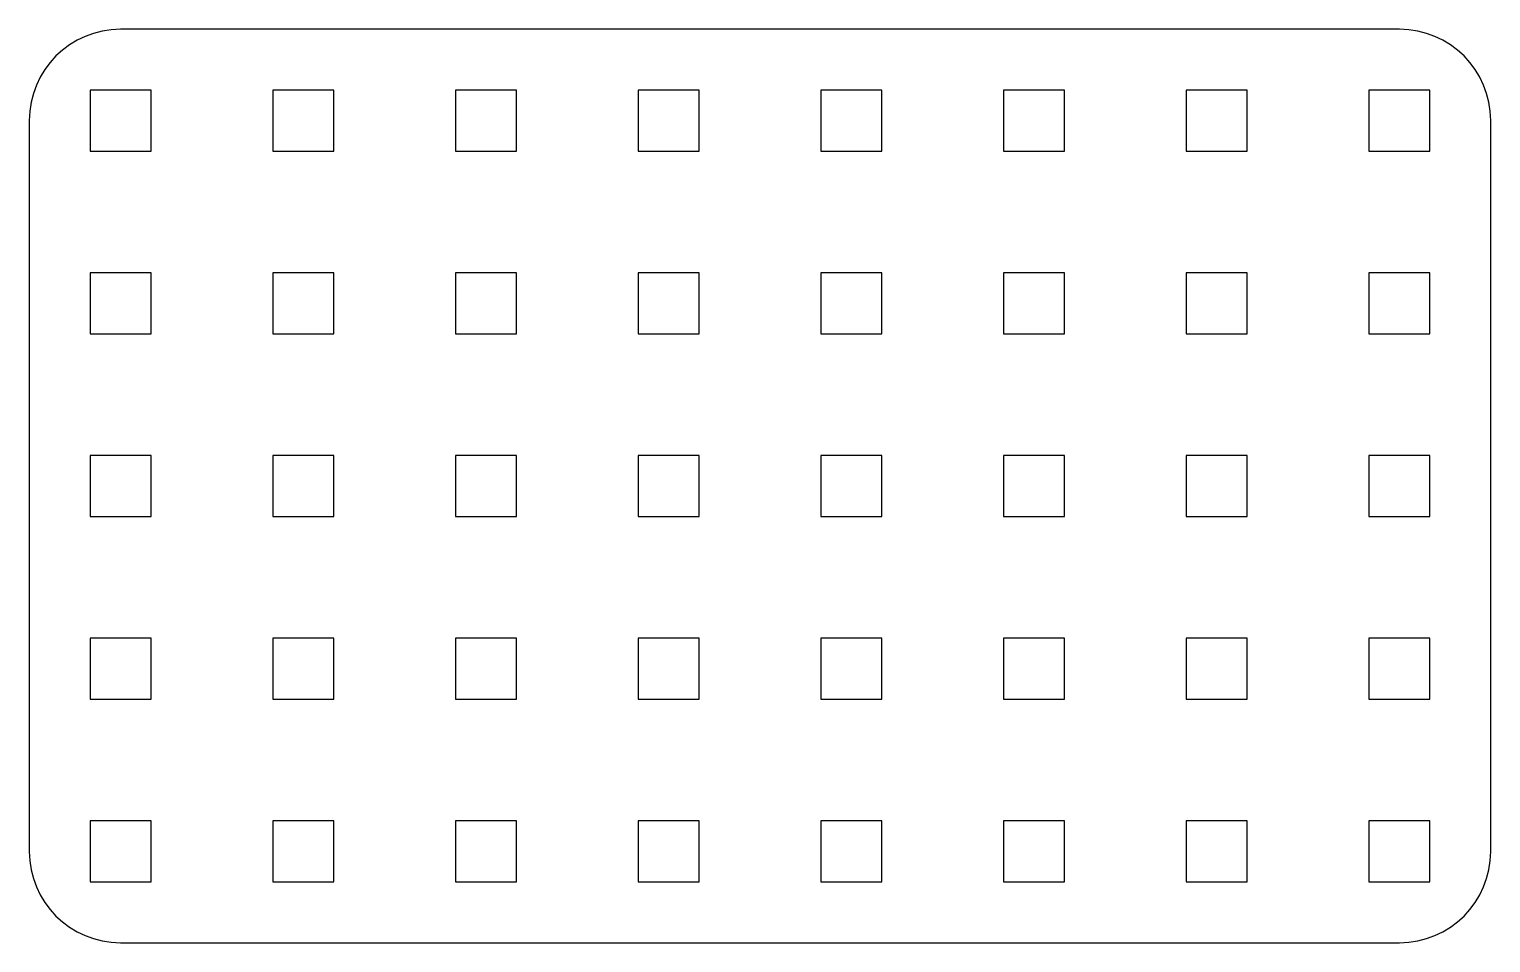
# Model space of a CAD drawing. Header units: millimetres. Extents: x 5.4 to 77.4, y 255.2 to 300.2.
import ezdxf

# ---------------------------------------------------------------- set-up
doc = ezdxf.new("R2010")
doc.units = ezdxf.units.MM
doc.layers.add('Default', color=7, linetype='Continuous')

# ---------------------------------------------------------------- blocks, each defined once
blk = doc.blocks.new('SE')
at = {"layer": 'Default', "color": 7, "linetype": 'Continuous'}
for p, q in [((8.42, 297.242), (8.42, 294.242)), ((11.42, 297.242), (8.42, 297.242)), ((11.42, 294.242), (11.42, 297.242)), ((8.42, 294.242), (11.42, 294.242))]:
    blk.add_line(p, q, dxfattribs=at)
blk = doc.blocks.new('SE1')
at = {"layer": 'Default', "color": 7, "linetype": 'Continuous'}
for p, q in [((17.42, 297.242), (17.42, 294.242)), ((20.42, 297.242), (17.42, 297.242)), ((20.42, 294.242), (20.42, 297.242)), ((17.42, 294.242), (20.42, 294.242))]:
    blk.add_line(p, q, dxfattribs=at)
blk = doc.blocks.new('SE2')
at = {"layer": 'Default', "color": 7, "linetype": 'Continuous'}
for p, q in [((26.42, 297.242), (26.42, 294.242)), ((29.42, 297.242), (26.42, 297.242)), ((29.42, 294.242), (29.42, 297.242)), ((26.42, 294.242), (29.42, 294.242))]:
    blk.add_line(p, q, dxfattribs=at)
blk = doc.blocks.new('SE3')
at = {"layer": 'Default', "color": 7, "linetype": 'Continuous'}
for p, q in [((35.42, 297.242), (35.42, 294.242)), ((38.42, 297.242), (35.42, 297.242)), ((38.42, 294.242), (38.42, 297.242)), ((35.42, 294.242), (38.42, 294.242))]:
    blk.add_line(p, q, dxfattribs=at)
blk = doc.blocks.new('SE4')
at = {"layer": 'Default', "color": 7, "linetype": 'Continuous'}
for p, q in [((44.42, 297.242), (44.42, 294.242)), ((47.42, 297.242), (44.42, 297.242)), ((47.42, 294.242), (47.42, 297.242)), ((44.42, 294.242), (47.42, 294.242))]:
    blk.add_line(p, q, dxfattribs=at)
blk = doc.blocks.new('SE5')
at = {"layer": 'Default', "color": 7, "linetype": 'Continuous'}
for p, q in [((53.42, 297.242), (53.42, 294.242)), ((56.42, 297.242), (53.42, 297.242)), ((56.42, 294.242), (56.42, 297.242)), ((53.42, 294.242), (56.42, 294.242))]:
    blk.add_line(p, q, dxfattribs=at)
blk = doc.blocks.new('SE6')
at = {"layer": 'Default', "color": 7, "linetype": 'Continuous'}
for p, q in [((62.42, 297.242), (62.42, 294.242)), ((65.42, 297.242), (62.42, 297.242)), ((65.42, 294.242), (65.42, 297.242)), ((62.42, 294.242), (65.42, 294.242))]:
    blk.add_line(p, q, dxfattribs=at)
blk = doc.blocks.new('SE7')
at = {"layer": 'Default', "color": 7, "linetype": 'Continuous'}
for p, q in [((71.42, 297.242), (71.42, 294.242)), ((74.42, 297.242), (71.42, 297.242)), ((74.42, 294.242), (74.42, 297.242)), ((71.42, 294.242), (74.42, 294.242))]:
    blk.add_line(p, q, dxfattribs=at)
blk = doc.blocks.new('SE8')
at = {"layer": 'Default', "color": 7, "linetype": 'Continuous'}
for p, q in [((8.42, 261.242), (8.42, 258.242)), ((11.42, 261.242), (8.42, 261.242)), ((11.42, 258.242), (11.42, 261.242)), ((8.42, 258.242), (11.42, 258.242))]:
    blk.add_line(p, q, dxfattribs=at)
blk = doc.blocks.new('SE9')
at = {"layer": 'Default', "color": 7, "linetype": 'Continuous'}
for p, q in [((17.42, 261.242), (17.42, 258.242)), ((20.42, 261.242), (17.42, 261.242)), ((20.42, 258.242), (20.42, 261.242)), ((17.42, 258.242), (20.42, 258.242))]:
    blk.add_line(p, q, dxfattribs=at)
blk = doc.blocks.new('SE10')
at = {"layer": 'Default', "color": 7, "linetype": 'Continuous'}
for p, q in [((26.42, 261.242), (26.42, 258.242)), ((29.42, 261.242), (26.42, 261.242)), ((29.42, 258.242), (29.42, 261.242)), ((26.42, 258.242), (29.42, 258.242))]:
    blk.add_line(p, q, dxfattribs=at)
blk = doc.blocks.new('SE11')
at = {"layer": 'Default', "color": 7, "linetype": 'Continuous'}
for p, q in [((35.42, 261.242), (35.42, 258.242)), ((38.42, 261.242), (35.42, 261.242)), ((38.42, 258.242), (38.42, 261.242)), ((35.42, 258.242), (38.42, 258.242))]:
    blk.add_line(p, q, dxfattribs=at)
blk = doc.blocks.new('SE12')
at = {"layer": 'Default', "color": 7, "linetype": 'Continuous'}
for p, q in [((44.42, 261.242), (44.42, 258.242)), ((47.42, 261.242), (44.42, 261.242)), ((47.42, 258.242), (47.42, 261.242)), ((44.42, 258.242), (47.42, 258.242))]:
    blk.add_line(p, q, dxfattribs=at)
blk = doc.blocks.new('SE13')
at = {"layer": 'Default', "color": 7, "linetype": 'Continuous'}
for p, q in [((53.42, 261.242), (53.42, 258.242)), ((56.42, 261.242), (53.42, 261.242)), ((56.42, 258.242), (56.42, 261.242)), ((53.42, 258.242), (56.42, 258.242))]:
    blk.add_line(p, q, dxfattribs=at)
blk = doc.blocks.new('SE14')
at = {"layer": 'Default', "color": 7, "linetype": 'Continuous'}
for p, q in [((62.42, 261.242), (62.42, 258.242)), ((65.42, 261.242), (62.42, 261.242)), ((65.42, 258.242), (65.42, 261.242)), ((62.42, 258.242), (65.42, 258.242))]:
    blk.add_line(p, q, dxfattribs=at)
blk = doc.blocks.new('SE15')
at = {"layer": 'Default', "color": 7, "linetype": 'Continuous'}
for p, q in [((71.42, 261.242), (71.42, 258.242)), ((74.42, 261.242), (71.42, 261.242)), ((74.42, 258.242), (74.42, 261.242)), ((71.42, 258.242), (74.42, 258.242))]:
    blk.add_line(p, q, dxfattribs=at)
blk = doc.blocks.new('SE16')
at = {"layer": 'Default', "color": 7, "linetype": 'Continuous'}
for p, q in [((71.42, 288.242), (71.42, 285.242)), ((74.42, 288.242), (71.42, 288.242)), ((74.42, 285.242), (74.42, 288.242)), ((71.42, 285.242), (74.42, 285.242))]:
    blk.add_line(p, q, dxfattribs=at)
blk = doc.blocks.new('SE17')
at = {"layer": 'Default', "color": 7, "linetype": 'Continuous'}
for p, q in [((71.42, 270.242), (71.42, 267.242)), ((74.42, 270.242), (71.42, 270.242)), ((74.42, 267.242), (74.42, 270.242)), ((71.42, 267.242), (74.42, 267.242))]:
    blk.add_line(p, q, dxfattribs=at)
blk = doc.blocks.new('SE18')
at = {"layer": 'Default', "color": 7, "linetype": 'Continuous'}
for p, q in [((71.42, 279.242), (71.42, 276.242)), ((74.42, 279.242), (71.42, 279.242)), ((74.42, 276.242), (74.42, 279.242)), ((71.42, 276.242), (74.42, 276.242))]:
    blk.add_line(p, q, dxfattribs=at)
blk = doc.blocks.new('SE19')
at = {"layer": 'Default', "color": 7, "linetype": 'Continuous'}
for p, q in [((8.42, 288.242), (8.42, 285.242)), ((11.42, 288.242), (8.42, 288.242)), ((11.42, 285.242), (11.42, 288.242)), ((8.42, 285.242), (11.42, 285.242))]:
    blk.add_line(p, q, dxfattribs=at)
blk = doc.blocks.new('SE20')
at = {"layer": 'Default', "color": 7, "linetype": 'Continuous'}
for p, q in [((8.42, 270.242), (8.42, 267.242)), ((11.42, 270.242), (8.42, 270.242)), ((11.42, 267.242), (11.42, 270.242)), ((8.42, 267.242), (11.42, 267.242))]:
    blk.add_line(p, q, dxfattribs=at)
blk = doc.blocks.new('SE21')
at = {"layer": 'Default', "color": 7, "linetype": 'Continuous'}
for p, q in [((8.42, 279.242), (8.42, 276.242)), ((11.42, 279.242), (8.42, 279.242)), ((11.42, 276.242), (11.42, 279.242)), ((8.42, 276.242), (11.42, 276.242))]:
    blk.add_line(p, q, dxfattribs=at)
blk = doc.blocks.new('SE22')
at = {"layer": 'Default', "color": 7, "linetype": 'Continuous'}
for p, q in [((17.42, 270.242), (17.42, 267.242)), ((20.42, 270.242), (17.42, 270.242)), ((20.42, 267.242), (20.42, 270.242)), ((17.42, 267.242), (20.42, 267.242))]:
    blk.add_line(p, q, dxfattribs=at)
blk = doc.blocks.new('SE23')
at = {"layer": 'Default', "color": 7, "linetype": 'Continuous'}
for p, q in [((26.42, 270.242), (26.42, 267.242)), ((29.42, 270.242), (26.42, 270.242)), ((29.42, 267.242), (29.42, 270.242)), ((26.42, 267.242), (29.42, 267.242))]:
    blk.add_line(p, q, dxfattribs=at)
blk = doc.blocks.new('SE24')
at = {"layer": 'Default', "color": 7, "linetype": 'Continuous'}
for p, q in [((35.42, 270.242), (35.42, 267.242)), ((38.42, 270.242), (35.42, 270.242)), ((38.42, 267.242), (38.42, 270.242)), ((35.42, 267.242), (38.42, 267.242))]:
    blk.add_line(p, q, dxfattribs=at)
blk = doc.blocks.new('SE25')
at = {"layer": 'Default', "color": 7, "linetype": 'Continuous'}
for p, q in [((62.42, 270.242), (62.42, 267.242)), ((65.42, 270.242), (62.42, 270.242)), ((65.42, 267.242), (65.42, 270.242)), ((62.42, 267.242), (65.42, 267.242))]:
    blk.add_line(p, q, dxfattribs=at)
blk = doc.blocks.new('SE26')
at = {"layer": 'Default', "color": 7, "linetype": 'Continuous'}
for p, q in [((44.42, 270.242), (44.42, 267.242)), ((47.42, 270.242), (44.42, 270.242)), ((47.42, 267.242), (47.42, 270.242)), ((44.42, 267.242), (47.42, 267.242))]:
    blk.add_line(p, q, dxfattribs=at)
blk = doc.blocks.new('SE27')
at = {"layer": 'Default', "color": 7, "linetype": 'Continuous'}
for p, q in [((53.42, 270.242), (53.42, 267.242)), ((56.42, 270.242), (53.42, 270.242)), ((56.42, 267.242), (56.42, 270.242)), ((53.42, 267.242), (56.42, 267.242))]:
    blk.add_line(p, q, dxfattribs=at)
blk = doc.blocks.new('SE28')
at = {"layer": 'Default', "color": 7, "linetype": 'Continuous'}
for p, q in [((17.42, 279.242), (17.42, 276.242)), ((20.42, 279.242), (17.42, 279.242)), ((20.42, 276.242), (20.42, 279.242)), ((17.42, 276.242), (20.42, 276.242))]:
    blk.add_line(p, q, dxfattribs=at)
blk = doc.blocks.new('SE29')
at = {"layer": 'Default', "color": 7, "linetype": 'Continuous'}
for p, q in [((26.42, 279.242), (26.42, 276.242)), ((29.42, 279.242), (26.42, 279.242)), ((29.42, 276.242), (29.42, 279.242)), ((26.42, 276.242), (29.42, 276.242))]:
    blk.add_line(p, q, dxfattribs=at)
blk = doc.blocks.new('SE30')
at = {"layer": 'Default', "color": 7, "linetype": 'Continuous'}
for p, q in [((35.42, 279.242), (35.42, 276.242)), ((38.42, 279.242), (35.42, 279.242)), ((38.42, 276.242), (38.42, 279.242)), ((35.42, 276.242), (38.42, 276.242))]:
    blk.add_line(p, q, dxfattribs=at)
blk = doc.blocks.new('SE31')
at = {"layer": 'Default', "color": 7, "linetype": 'Continuous'}
for p, q in [((62.42, 279.242), (62.42, 276.242)), ((65.42, 279.242), (62.42, 279.242)), ((65.42, 276.242), (65.42, 279.242)), ((62.42, 276.242), (65.42, 276.242))]:
    blk.add_line(p, q, dxfattribs=at)
blk = doc.blocks.new('SE32')
at = {"layer": 'Default', "color": 7, "linetype": 'Continuous'}
for p, q in [((17.42, 288.242), (17.42, 285.242)), ((20.42, 288.242), (17.42, 288.242)), ((20.42, 285.242), (20.42, 288.242)), ((17.42, 285.242), (20.42, 285.242))]:
    blk.add_line(p, q, dxfattribs=at)
blk = doc.blocks.new('SE33')
at = {"layer": 'Default', "color": 7, "linetype": 'Continuous'}
for p, q in [((26.42, 288.242), (26.42, 285.242)), ((29.42, 288.242), (26.42, 288.242)), ((29.42, 285.242), (29.42, 288.242)), ((26.42, 285.242), (29.42, 285.242))]:
    blk.add_line(p, q, dxfattribs=at)
blk = doc.blocks.new('SE34')
at = {"layer": 'Default', "color": 7, "linetype": 'Continuous'}
for p, q in [((35.42, 288.242), (35.42, 285.242)), ((38.42, 288.242), (35.42, 288.242)), ((38.42, 285.242), (38.42, 288.242)), ((35.42, 285.242), (38.42, 285.242))]:
    blk.add_line(p, q, dxfattribs=at)
blk = doc.blocks.new('SE35')
at = {"layer": 'Default', "color": 7, "linetype": 'Continuous'}
for p, q in [((62.42, 288.242), (62.42, 285.242)), ((65.42, 288.242), (62.42, 288.242)), ((65.42, 285.242), (65.42, 288.242)), ((62.42, 285.242), (65.42, 285.242))]:
    blk.add_line(p, q, dxfattribs=at)
blk = doc.blocks.new('SE36')
at = {"layer": 'Default', "color": 7, "linetype": 'Continuous'}
for p, q in [((44.42, 279.242), (44.42, 276.242)), ((47.42, 279.242), (44.42, 279.242)), ((47.42, 276.242), (47.42, 279.242)), ((44.42, 276.242), (47.42, 276.242))]:
    blk.add_line(p, q, dxfattribs=at)
blk = doc.blocks.new('SE37')
at = {"layer": 'Default', "color": 7, "linetype": 'Continuous'}
for p, q in [((53.42, 279.242), (53.42, 276.242)), ((56.42, 279.242), (53.42, 279.242)), ((56.42, 276.242), (56.42, 279.242)), ((53.42, 276.242), (56.42, 276.242))]:
    blk.add_line(p, q, dxfattribs=at)
blk = doc.blocks.new('SE38')
at = {"layer": 'Default', "color": 7, "linetype": 'Continuous'}
for p, q in [((44.42, 288.242), (44.42, 285.242)), ((47.42, 288.242), (44.42, 288.242)), ((47.42, 285.242), (47.42, 288.242)), ((44.42, 285.242), (47.42, 285.242))]:
    blk.add_line(p, q, dxfattribs=at)
blk = doc.blocks.new('SE39')
at = {"layer": 'Default', "color": 7, "linetype": 'Continuous'}
for p, q in [((53.42, 288.242), (53.42, 285.242)), ((56.42, 288.242), (53.42, 288.242)), ((56.42, 285.242), (56.42, 288.242)), ((53.42, 285.242), (56.42, 285.242))]:
    blk.add_line(p, q, dxfattribs=at)

msp = doc.modelspace()

# ---------------------------------------------------------------- linework, layer by layer
at = {"layer": 'Default', "color": 7, "linetype": 'Continuous'}
for p, q in [((72.92, 300.242), (9.92, 300.242)), ((5.42, 295.742), (5.42, 259.742)), ((77.42, 259.742), (77.42, 295.742)), ((9.92, 255.242), (72.92, 255.242))]:
    msp.add_line(p, q, dxfattribs=at)
for centre, start, end in [((9.92, 295.742), 90, 180), ((72.92, 295.742), 0, 90), ((9.92, 259.742), 180, 270), ((72.92, 259.742), 270, 0)]:
    msp.add_arc(centre, 4.5, start, end, dxfattribs=at)

# ---------------------------------------------------------------- block references
at = {"layer": 'Default'}
for name in ['SE', 'SE1', 'SE2', 'SE3', 'SE4', 'SE5', 'SE6', 'SE7', 'SE19', 'SE32', 'SE33', 'SE34', 'SE38', 'SE39', 'SE35', 'SE16', 'SE21', 'SE28', 'SE29', 'SE30', 'SE36', 'SE37', 'SE31', 'SE18', 'SE20', 'SE22', 'SE23', 'SE24', 'SE26', 'SE27', 'SE25', 'SE17', 'SE8', 'SE9', 'SE10', 'SE11', 'SE12', 'SE13', 'SE14', 'SE15']:
    msp.add_blockref(name, (0, 0), dxfattribs=at)

doc.saveas('drawing.dxf')
